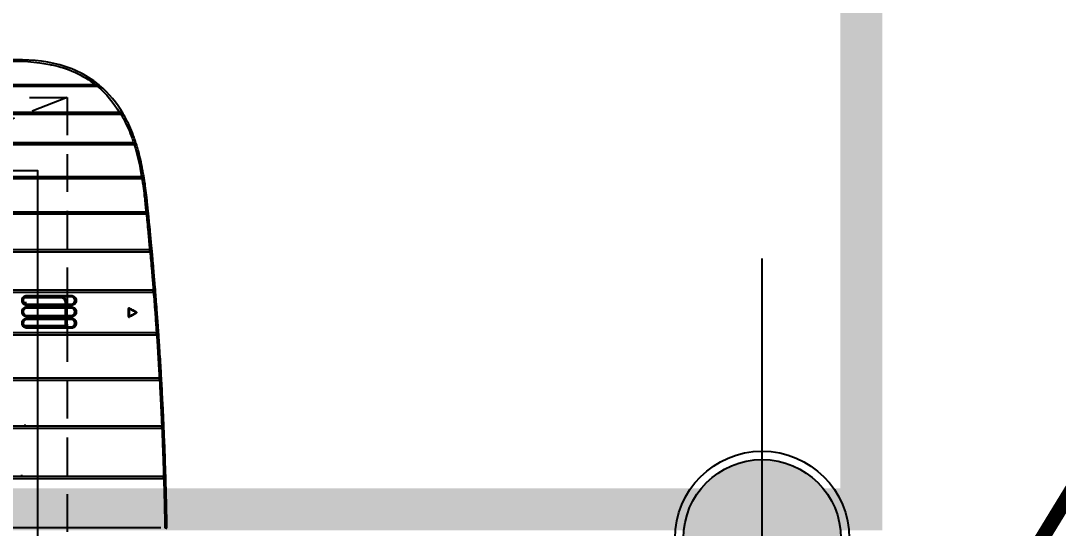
# Model space of a CAD drawing. Header units: inches. Extents: x 211248 to 488355, y -41604 to -7105.
# Drawn here: x 245098 to 245592.2, y -15550.4 to -15308.7 of the extents above; entities that cross this region are included whole.
import ezdxf

# ---------------------------------------------------------------- set-up
doc = ezdxf.new("R2010")
doc.units = ezdxf.units.IN
doc.header["$LTSCALE"] = 60
doc.header["$MEASUREMENT"] = 0
doc.linetypes.add('HID2', pattern=[1, 0.5, -0.5])
doc.linetypes.add('HIDDEN', pattern=[0.375, 0.25, -0.125])
for name, color, linetype in [('06-LIGHT', 4, 'Continuous'), ('07-DIM WAL', 5, 'Continuous'), ('3.기호.계단선', 30, 'Continuous'), ('CO-BATH', 6, 'Continuous'), ('RC-LIGHT', 7, 'Continuous')]:
    doc.layers.add(name, color=color, linetype=linetype)
doc.styles.add('스타일1', font='Korail_Round_Gothic_Light.ttf')
doc.dimstyles.new('30', dxfattribs={"dimscale": 30, "dimtxt": 2.5, "dimasz": 2.5, "dimexe": 1.25, "dimexo": 2, "dimtad": 1, "dimdec": 0, "dimtxsty": '스타일1', "dimblk": 'DOTSMALL', "dimcen": 2.5, "dimclrd": 1, "dimclre": 1, "dimclrt": 7, "dimadec": 0, "dimazin": 0, "dimtfac": 1, "dimtdec": 0, "dimtix": 1, "dimtmove": 0, "dimatfit": 3, "dimldrblk": 'DOTSMALL', "dimfxl": 0, "dimarcsym": 0})

# ---------------------------------------------------------------- blocks, each defined once
blk = doc.blocks.new('*U75')
at = {"color": 1, "linetype": 'HIDDEN'}
blk.add_line((39.94, 14.99), (1179.94, 464.99), dxfattribs=at)
at = {"color": 8}
for p, q in [((57.11, 105.5), (40.66, 105.5)), ((56.09, 96.5), (57.14, 96.5)), ((5.89, 91.5), (5.89, 91.5)), ((7.26, 75.5), (7.26, 75.5)), ((18.64, 21), (18.64, 21))]:
    blk.add_line(p, q, dxfattribs=at)
at = {"color": 1, "linetype": 'HIDDEN'}
blk.add_lwpolyline([(1179.94, 464.99), (1179.94, 14.99), (39.94, 14.99), (39.94, 464.99)], close=True, dxfattribs=at)
at = {"color": 8, "extrusion": (0, 0, -1)}
blk.add_arc((-12.68, 100.38), 0.25, 300, 60, dxfattribs=at)
at = {"color": 8}
for centre, start, end in [((15.4, 101.95), 0, 120), ((15.4, 98.81), 240, 0)]:
    blk.add_arc(centre, 0.25, start, end, dxfattribs=at)
for centre, major_axis, ratio, start_param, end_param in [((1.81, 166.3), (0.127, 0.79), 0.18902, 1.609012, 3.142438), ((1.84, 166.3), (0, -0.8), 0.192414, 4.720156, 6.283185), ((2.54, 146.3), (0.111, 0.792), 0.18309, 1.608242, 3.142333), ((2.57, 146.3), (0, -0.8), 0.1863, 4.724017, 6.283185), ((3.49, 127.3), (0.096, 0.794), 0.175481, 1.613044, 3.142228), ((3.51, 127.3), (0, -0.8), 0.179084, 4.733363, 6.283185), ((4.61, 109.3), (0.081, 0.796), 0.16865, 1.619684, 3.142132), ((4.63, 109.3), (0, -0.8), 0.172581, 4.743891, 6.283185), ((38.46, 106.6), (0, -0.5), 0.120491, 4.644768, 6.283185), ((38.46, 102.6), (0, -0.5), 0.120705, 3.141593, 4.677658), ((40.16, 105.5), (-0.5, 0), 0.00112, 1.53589, 3.141593), ((55.96, 106.6), (0, -0.5), 0.102549, 4.642806, 6.283185), ((55.96, 102.6), (0, -0.5), 0.103019, 3.141593, 4.676553), ((12.68, 100.38), (0.125, -0.217), 0.126402, 3.141593, 4.620752), ((12.68, 100.38), (-0.125, -0.217), 0.14247, 4.775685, 6.283185), ((15.4, 101.95), (0.125, -0.217), 0.116328, 3.141593, 4.612423), ((15.4, 101.95), (-0.25, 0), 0.028883, 3.141593, 4.863098), ((38.46, 102.1), (0, -0.5), 0.120719, 4.68176, 6.283185), ((55.96, 102.1), (0, -0.5), 0.103065, 4.680761, 6.283185), ((15.4, 98.81), (-0.125, -0.217), 0.132333, 4.784137, 6.283185), ((15.4, 98.81), (0.25, 0), 0.003959, 0, 1.721518), ((38.46, 98.1), (0, -0.5), 0.120738, 3.141593, 4.714524), ((38.46, 97.6), (0, -0.5), 0.120728, 4.718615, 6.283185), ((40.16, 96.5), (-0.5, 0), 0.00112, 1.53589, 3.141593), ((55.96, 98.1), (0, -0.5), 0.10333, 3.141593, 4.714382), ((55.96, 97.6), (0, 0.5), 0.10335, 1.576989, 3.141593), ((5.87, 92.3), (0.067, 0.797), 0.161273, 1.629867, 3.14204), ((5.89, 92.3), (0, -0.8), 0.165536, 4.757669, 6.283185), ((38.46, 93.6), (0, 0.5), 0.120552, 0, 1.609749), ((42.66, 94), (0, -0.5), 0.0349, 3.141593, 4.713595), ((55.96, 93.6), (0, -0.5), 0.103408, 3.141593, 4.75217), ((7.25, 76.3), (0.052, 0.798), 0.150698, 1.642644, 3.141934), ((7.26, 76.3), (0, -0.8), 0.154906, 4.774382, 6.283185), ((8.7, 61.3), (0.033, 0.799), 0.136296, 1.657406, 3.14181), ((8.7, 61.3), (0, -0.8), 0.139682, 4.79332, 6.283185), ((10.39, 47.3), (0, 0.8), 0.145746, 1.678566, 3.141593), ((10.39, 47.3), (0, -0.8), 0.119511, 4.816375, 6.283185), ((13.43, 33.8), (0, -0.8), 0.265872, 4.896749, 6.283185), ((13.47, 33.8), (0, -0.8), 0.09375, 4.847187, 6.283185), ((18.64, 21.8), (0, 0.8), 0.414276, 1.924747, 3.141593), ((18.73, 21.8), (0, -0.8), 0.065781, 4.887072, 6.283185), ((27.78, 10.8), (0, 0.8), 0.561889, 2.263316, 3.141593), ((27.95, 10.8), (0, -0.8), 0.036559, 4.947692, 6.283185), ((46.09, 2.62), (-0.177, 0.468), 0.136261, 1.898046, 3.142386)]:
    blk.add_ellipse(centre, major_axis=major_axis, ratio=ratio, start_param=start_param, end_param=end_param, dxfattribs=at)
for points, degree, knots in [([(0.4, 186), (0.45, 182.72), (0.52, 179.43), (0.66, 172.92), (0.75, 169.7), (0.84, 166.47)], 3, [0, 0, 0, 0, 0.504534, 0.504534, 1, 1, 1, 1]), ([(1.2, 185.82), (1.11, 185.82), (1.03, 185.83), (0.87, 185.87), (0.8, 185.89), (0.7, 185.95), (0.66, 185.97), (0.63, 186)], 3, [0, 0, 0, 0, 0.3816, 0.3816, 0.752011, 0.752011, 1, 1, 1, 1]), ([(1.66, 166.3), (1.56, 169.59), (1.47, 172.87), (1.32, 179.38), (1.26, 182.6), (1.2, 185.82)], 3, [0, 0, 0, 0, 0.505483, 0.505483, 1, 1, 1, 1]), ([(110.14, 185.7), (92.03, 185.7), (73.95, 185.7), (46.89, 185.7), (37.88, 185.7), (20.18, 185.7), (11.47, 185.7), (2.83, 185.7)], 3, [0, 0, 0, 0, 0.503675, 0.503675, 0.755513, 0.755513, 1, 1, 1, 1]), ([(0.84, 166.47), (0.84, 166.47), (0.84, 166.47), (0.85, 166.45), (0.85, 166.44), (0.89, 166.41), (0.91, 166.4), (1, 166.36), (1.08, 166.35), (1.23, 166.32), (1.31, 166.31), (1.47, 166.3), (1.56, 166.3), (1.66, 166.3)], 3, [0, 0, 0, 0, 0.004657, 0.004657, 0.171177, 0.171177, 0.329676, 0.329676, 0.60266, 0.60266, 0.791779, 0.791779, 1, 1, 1, 1]), ([(0.84, 166.47), (0.84, 166.47), (0.84, 166.47), (0.85, 166.39), (0.86, 166.31), (0.9, 166.17), (0.92, 166.1), (1.02, 165.93), (1.1, 165.83), (1.26, 165.69), (1.33, 165.64), (1.5, 165.56), (1.59, 165.53), (1.68, 165.51)], 3, [0, 0, 0, 0, 0.004657, 0.004657, 0.171178, 0.171178, 0.329678, 0.329678, 0.602664, 0.602664, 0.791782, 0.791782, 1, 1, 1, 1]), ([(0.88, 165.5), (0.88, 165.5), (0.88, 165.5), (0.9, 164.83), (0.92, 164.16), (1.02, 160.96), (1.1, 158.41), (1.26, 154.17), (1.32, 152.47), (1.45, 149.34), (1.51, 147.9), (1.57, 146.46)], 3, [0, 0, 0, 0, 0.000003, 0.000003, 0.105523, 0.105523, 0.506415, 0.506415, 0.773572, 0.773572, 1, 1, 1, 1]), ([(110.14, 166.3), (91.98, 166.29), (73.83, 166.29), (46.68, 166.29), (37.64, 166.29), (19.62, 166.29), (10.61, 166.29), (1.69, 166.29)], 3, [0, 0, 0, 0, 0.5, 0.5, 0.75, 0.75, 1, 1, 1, 1]), ([(2.39, 146.29), (2.33, 147.8), (2.26, 149.32), (2.13, 152.53), (2.07, 154.24), (1.91, 158.5), (1.82, 161.06), (1.72, 164.24), (1.71, 164.87), (1.69, 165.5), (1.69, 165.5), (1.69, 165.5)], 3, [0, 0, 0, 0, 0.235766, 0.235766, 0.501866, 0.501866, 0.901174, 0.901174, 0.999997, 0.999997, 1, 1, 1, 1]), ([(1.84, 165.5), (7.54, 165.5), (13.28, 165.5), (24.76, 165.5), (30.51, 165.5), (47.77, 165.5), (59.31, 165.5), (70.86, 165.5)], 3, [0, 0, 0, 0, 0.25, 0.25, 0.5, 0.5, 1, 1, 1, 1]), ([(57.94, 165.3), (48.98, 165.3), (40.03, 165.3), (22.17, 165.3), (13.25, 165.3), (4.39, 165.3)], 3, [0, 0, 0, 0, 0.5, 0.5, 1, 1, 1, 1]), ([(1.57, 146.46), (1.57, 146.46), (1.57, 146.46), (1.57, 146.44), (1.58, 146.42), (1.62, 146.4), (1.64, 146.38), (1.73, 146.35), (1.81, 146.33), (1.97, 146.31), (2.04, 146.3), (2.2, 146.29), (2.3, 146.29), (2.39, 146.29)], 3, [0, 0, 0, 0, 0.004636, 0.004636, 0.174157, 0.174157, 0.335163, 0.335163, 0.60541, 0.60541, 0.79332, 0.79332, 1, 1, 1, 1]), ([(1.57, 146.46), (1.57, 146.46), (1.57, 146.45), (1.57, 146.37), (1.59, 146.3), (1.63, 146.15), (1.66, 146.08), (1.75, 145.91), (1.84, 145.81), (2, 145.67), (2.07, 145.63), (2.24, 145.55), (2.33, 145.52), (2.43, 145.51)], 3, [0, 0, 0, 0, 0.004636, 0.004636, 0.174161, 0.174161, 0.335167, 0.335167, 0.60541, 0.60541, 0.793318, 0.793318, 1, 1, 1, 1]), ([(1.62, 145.5), (1.62, 145.5), (1.62, 145.5), (1.64, 144.87), (1.67, 144.25), (1.81, 141.21), (1.92, 138.79), (2.12, 134.75), (2.2, 133.14), (2.36, 130.16), (2.44, 128.8), (2.51, 127.44)], 3, [0, 0, 0, 0, 0.000003, 0.000003, 0.104408, 0.104408, 0.506463, 0.506463, 0.77438, 0.77438, 1, 1, 1, 1]), ([(71.6, 146.29), (60.01, 146.29), (48.45, 146.29), (25.37, 146.29), (13.84, 146.29), (2.42, 146.29)], 3, [0, 0, 0, 0, 0.5, 0.5, 1, 1, 1, 1]), ([(3.34, 127.28), (3.26, 128.72), (3.18, 130.15), (3.02, 133.2), (2.94, 134.83), (2.74, 138.88), (2.62, 141.31), (2.49, 144.33), (2.46, 144.91), (2.44, 145.5), (2.44, 145.5), (2.44, 145.5)], 3, [0, 0, 0, 0, 0.235564, 0.235564, 0.502554, 0.502554, 0.903218, 0.903218, 0.999997, 0.999997, 1, 1, 1, 1]), ([(2.57, 145.5), (13.97, 145.5), (25.48, 145.5), (48.52, 145.5), (60.07, 145.5), (71.64, 145.5)], 3, [0, 0, 0, 0, 0.5, 0.5, 1, 1, 1, 1]), ([(2.51, 127.44), (2.51, 127.44), (2.51, 127.44), (2.51, 127.43), (2.52, 127.41), (2.56, 127.38), (2.59, 127.37), (2.68, 127.34), (2.76, 127.32), (2.92, 127.3), (2.99, 127.29), (3.16, 127.28), (3.25, 127.28), (3.34, 127.28)], 3, [0, 0, 0, 0, 0.004615, 0.004615, 0.177178, 0.177178, 0.340689, 0.340689, 0.607806, 0.607806, 0.79476, 0.79476, 1, 1, 1, 1]), ([(2.51, 127.44), (2.51, 127.44), (2.51, 127.44), (2.52, 127.36), (2.53, 127.28), (2.58, 127.13), (2.61, 127.06), (2.71, 126.89), (2.79, 126.79), (2.96, 126.66), (3.03, 126.62), (3.2, 126.54), (3.3, 126.52), (3.39, 126.51)], 3, [0, 0, 0, 0, 0.004615, 0.004615, 0.177182, 0.177182, 0.340693, 0.340693, 0.607806, 0.607806, 0.794758, 0.794758, 1, 1, 1, 1]), ([(2.52, 127.44), (2.53, 127.26), (2.54, 127.08), (2.56, 126.76), (2.56, 126.63), (2.57, 126.5), (2.57, 126.5), (2.57, 126.5)], 3, [0, 0, 0, 0, 0.584735, 0.584735, 0.999937, 0.999937, 1, 1, 1, 1]), ([(2.57, 126.5), (2.57, 126.5), (2.57, 126.5), (2.65, 125.15), (2.72, 123.81), (2.89, 120.93), (2.99, 119.4), (3.18, 116.33), (3.28, 114.8), (3.46, 111.99), (3.55, 110.71), (3.63, 109.43)], 3, [0, 0, 0, 0, 0.000004, 0.000004, 0.237138, 0.237138, 0.506455, 0.506455, 0.775615, 0.775615, 1, 1, 1, 1]), ([(72.59, 127.29), (61, 127.29), (49.43, 127.28), (26.34, 127.28), (14.81, 127.28), (3.37, 127.28)], 3, [0, 0, 0, 0, 0.5, 0.5, 1, 1, 1, 1]), ([(4.47, 109.28), (4.38, 110.63), (4.29, 111.98), (4.1, 114.87), (4, 116.41), (3.81, 119.5), (3.72, 121.04), (3.55, 123.89), (3.47, 125.2), (3.4, 126.51)], 3, [0, 0, 0, 0, 0.234873, 0.234873, 0.503118, 0.503118, 0.771519, 0.771519, 1, 1, 1, 1]), ([(3.51, 126.5), (14.94, 126.5), (26.45, 126.5), (49.51, 126.5), (61.07, 126.5), (72.64, 126.5)], 3, [0, 0, 0, 0, 0.5, 0.5, 1, 1, 1, 1]), ([(3.63, 109.43), (3.63, 109.43), (3.63, 109.43), (3.63, 109.41), (3.65, 109.4), (3.69, 109.37), (3.71, 109.35), (3.81, 109.32), (3.89, 109.3), (4.05, 109.29), (4.12, 109.28), (4.28, 109.27), (4.38, 109.27), (4.47, 109.28)], 3, [0, 0, 0, 0, 0.004597, 0.004597, 0.179593, 0.179593, 0.345083, 0.345083, 0.60954, 0.60954, 0.795855, 0.795855, 1, 1, 1, 1]), ([(3.63, 109.43), (3.63, 109.43), (3.63, 109.43), (3.64, 109.34), (3.66, 109.26), (3.7, 109.11), (3.74, 109.04), (3.84, 108.87), (3.93, 108.78), (4.09, 108.65), (4.17, 108.61), (4.34, 108.54), (4.43, 108.52), (4.53, 108.51)], 3, [0, 0, 0, 0, 0.004597, 0.004597, 0.179597, 0.179597, 0.345088, 0.345088, 0.609538, 0.609538, 0.795853, 0.795853, 1, 1, 1, 1]), ([(3.7, 108.5), (3.7, 108.5), (3.7, 108.5), (3.74, 107.97), (3.78, 107.43), (3.96, 104.72), (4.12, 102.54), (4.39, 98.91), (4.5, 97.46), (4.71, 94.81), (4.8, 93.61), (4.9, 92.42)], 3, [0, 0, 0, 0, 0.000004, 0.000004, 0.099857, 0.099857, 0.50649, 0.50649, 0.77742, 0.77742, 1, 1, 1, 1]), ([(73.77, 109.28), (62.17, 109.28), (50.59, 109.28), (27.49, 109.27), (15.95, 109.27), (4.49, 109.27)], 3, [0, 0, 0, 0, 0.5, 0.5, 1, 1, 1, 1]), ([(5.74, 92.26), (5.64, 93.53), (5.54, 94.8), (5.33, 97.53), (5.22, 98.99), (4.95, 102.65), (4.79, 104.85), (4.61, 107.52), (4.57, 108.01), (4.54, 108.5), (4.54, 108.5), (4.54, 108.5)], 3, [0, 0, 0, 0, 0.233824, 0.233824, 0.504066, 0.504066, 0.909668, 0.909668, 0.999996, 0.999996, 1, 1, 1, 1]), ([(4.63, 108.5), (16.08, 108.5), (27.6, 108.5), (50.68, 108.5), (62.24, 108.5), (73.83, 108.5)], 3, [0, 0, 0, 0, 0.5, 0.5, 1, 1, 1, 1]), ([(38.4, 102.61), (38.18, 102.61), (37.95, 102.65), (37.52, 102.81), (37.32, 102.92), (36.97, 103.2), (36.82, 103.38), (36.58, 103.77), (36.49, 103.98), (36.4, 104.42), (36.39, 104.66), (36.45, 105.1), (36.52, 105.32), (36.72, 105.72), (36.85, 105.91), (37.17, 106.22), (37.36, 106.35), (37.76, 106.54), (37.98, 106.6), (38.27, 106.63), (38.34, 106.63), (38.4, 106.63)], 3, [0, 0, 0, 0, 0.108501, 0.108501, 0.217078, 0.217078, 0.325752, 0.325752, 0.434077, 0.434077, 0.541746, 0.541746, 0.648671, 0.648671, 0.755015, 0.755015, 0.861181, 0.861181, 0.967704, 0.967704, 1, 1, 1, 1]), ([(38.46, 106.1), (38.41, 106.1), (38.36, 106.09), (38.15, 106.07), (37.98, 106.03), (37.68, 105.89), (37.54, 105.79), (37.3, 105.56), (37.2, 105.42), (37.05, 105.12), (37, 104.95), (36.96, 104.62), (36.96, 104.45), (37.03, 104.12), (37.1, 103.96), (37.28, 103.67), (37.39, 103.54), (37.65, 103.32), (37.81, 103.24), (38.12, 103.13), (38.3, 103.1), (38.46, 103.1)], 3, [0, 0, 0, 0, 0.032428, 0.032428, 0.139186, 0.139186, 0.24526, 0.24526, 0.35125, 0.35125, 0.457712, 0.457712, 0.565001, 0.565001, 0.673185, 0.673185, 0.782019, 0.782019, 0.891004, 0.891004, 1, 1, 1, 1]), ([(38.4, 106.63), (38.74, 106.63), (39.07, 106.63), (40.72, 106.63), (42.05, 106.63), (47.55, 106.63), (51.73, 106.63), (55.91, 106.63)], 3, [0, 0, 0, 0, 0.056756, 0.056756, 0.283781, 0.283781, 1, 1, 1, 1]), ([(40.15, 105.5), (40.15, 105.68), (40.17, 105.87), (40.21, 106.06), (40.22, 106.08), (40.22, 106.1)], 3, [0, 0, 0, 0, 0.90979, 0.90979, 1, 1, 1, 1]), ([(40.76, 106.1), (40.74, 106.05), (40.73, 105.99), (40.68, 105.79), (40.66, 105.65), (40.66, 105.5)], 3, [0, 0, 0, 0, 0.282022, 0.282022, 1, 1, 1, 1]), ([(40.66, 105.5), (40.66, 105.17), (40.66, 104.83), (40.66, 104.03), (40.66, 103.57), (40.66, 103.1)], 3, [0, 0, 0, 0, 0.416195, 0.416195, 1, 1, 1, 1]), ([(55.91, 106.63), (56.14, 106.63), (56.37, 106.59), (56.79, 106.44), (56.99, 106.33), (57.35, 106.05), (57.5, 105.87), (57.74, 105.48), (57.82, 105.27), (57.92, 104.83), (57.93, 104.59), (57.87, 104.15), (57.8, 103.93), (57.6, 103.53), (57.47, 103.34), (57.15, 103.03), (56.96, 102.9), (56.56, 102.71), (56.34, 102.65), (56.05, 102.62), (55.98, 102.62), (55.91, 102.62)], 3, [0, 0, 0, 0, 0.108185, 0.108185, 0.216425, 0.216425, 0.325056, 0.325056, 0.433562, 0.433562, 0.541346, 0.541346, 0.64822, 0.64822, 0.754494, 0.754494, 0.860743, 0.860743, 0.967469, 0.967469, 1, 1, 1, 1]), ([(55.96, 103.1), (56.02, 103.1), (56.07, 103.1), (56.29, 103.12), (56.45, 103.17), (56.75, 103.31), (56.89, 103.41), (57.13, 103.64), (57.23, 103.78), (57.38, 104.08), (57.43, 104.24), (57.47, 104.58), (57.47, 104.75), (57.4, 105.08), (57.33, 105.24), (57.15, 105.53), (57.04, 105.66), (56.77, 105.87), (56.62, 105.96), (56.31, 106.07), (56.13, 106.1), (55.96, 106.1)], 3, [0, 0, 0, 0, 0.032628, 0.032628, 0.139536, 0.139536, 0.245702, 0.245702, 0.351641, 0.351641, 0.458067, 0.458067, 0.565498, 0.565498, 0.673919, 0.673919, 0.782769, 0.782769, 0.891417, 0.891417, 1, 1, 1, 1]), ([(12.56, 100.6), (13, 100.85), (13.44, 101.11), (14.35, 101.63), (14.81, 101.9), (15.27, 102.16)], 3, [0, 0, 0, 0, 0.489286, 0.489286, 1, 1, 1, 1]), ([(15.27, 98.6), (14.83, 98.85), (14.38, 99.11), (13.48, 99.63), (13.02, 99.9), (12.56, 100.16)], 3, [0, 0, 0, 0, 0.489926, 0.489926, 1, 1, 1, 1]), ([(15.36, 101.96), (14.9, 101.69), (14.43, 101.42), (13.53, 100.9), (13.09, 100.64), (12.64, 100.39)], 3, [0, 0, 0, 0, 0.510714, 0.510714, 1, 1, 1, 1]), ([(12.64, 100.39), (13.1, 100.12), (13.57, 99.85), (14.47, 99.33), (14.91, 99.07), (15.36, 98.82)], 3, [0, 0, 0, 0, 0.510078, 0.510078, 1, 1, 1, 1]), ([(15.36, 98.82), (15.36, 99.34), (15.36, 99.86), (15.36, 100.91), (15.36, 101.43), (15.36, 101.96)], 3, [0, 0, 0, 0, 0.50116, 0.50116, 1, 1, 1, 1]), ([(15.65, 101.95), (15.65, 101.43), (15.65, 100.91), (15.65, 99.86), (15.65, 99.34), (15.65, 98.81)], 3, [0, 0, 0, 0, 0.498839, 0.498839, 1, 1, 1, 1]), ([(38.4, 98.1), (38.18, 98.1), (37.95, 98.14), (37.53, 98.29), (37.32, 98.4), (36.97, 98.68), (36.82, 98.86), (36.58, 99.24), (36.5, 99.46), (36.4, 99.9), (36.39, 100.13), (36.45, 100.57), (36.51, 100.79), (36.71, 101.19), (36.84, 101.38), (37.16, 101.69), (37.35, 101.82), (37.75, 102.02), (37.97, 102.08), (38.26, 102.11), (38.33, 102.11), (38.4, 102.11)], 3, [0, 0, 0, 0, 0.108286, 0.108286, 0.21667, 0.21667, 0.324851, 0.324851, 0.432489, 0.432489, 0.539562, 0.539562, 0.646218, 0.646218, 0.752731, 0.752731, 0.859444, 0.859444, 0.966684, 0.966684, 1, 1, 1, 1]), ([(38.46, 101.6), (38.41, 101.6), (38.36, 101.59), (38.14, 101.57), (37.98, 101.53), (37.67, 101.38), (37.53, 101.28), (37.29, 101.05), (37.19, 100.91), (37.05, 100.61), (37, 100.45), (36.96, 100.12), (36.96, 99.94), (37.03, 99.61), (37.1, 99.45), (37.28, 99.17), (37.39, 99.04), (37.65, 98.82), (37.81, 98.74), (38.12, 98.63), (38.3, 98.6), (38.46, 98.6)], 3, [0, 0, 0, 0, 0.033474, 0.033474, 0.14108, 0.14108, 0.247873, 0.247873, 0.354169, 0.354169, 0.460411, 0.460411, 0.567043, 0.567043, 0.674393, 0.674393, 0.782562, 0.782562, 0.891233, 0.891233, 1, 1, 1, 1]), ([(55.91, 102.62), (55.58, 102.62), (55.25, 102.62), (53.59, 102.62), (52.27, 102.62), (46.76, 102.62), (42.58, 102.61), (38.4, 102.61)], 3, [0, 0, 0, 0, 0.056754, 0.056754, 0.283773, 0.283773, 1, 1, 1, 1]), ([(38.4, 102.11), (38.74, 102.11), (39.07, 102.11), (40.72, 102.11), (42.05, 102.11), (47.55, 102.11), (51.73, 102.11), (55.91, 102.11)], 3, [0, 0, 0, 0, 0.056754, 0.056754, 0.283772, 0.283772, 1, 1, 1, 1]), ([(40.15, 98.6), (40.15, 99.56), (40.15, 100.53), (40.15, 101.53), (40.15, 101.56), (40.15, 101.6)], 3, [0, 0, 0, 0, 0.967399, 0.967399, 1, 1, 1, 1]), ([(40.66, 101.6), (40.66, 101.23), (40.66, 100.87), (40.66, 99.87), (40.66, 99.23), (40.66, 98.6)], 3, [0, 0, 0, 0, 0.365767, 0.365767, 1, 1, 1, 1]), ([(55.91, 102.11), (56.14, 102.11), (56.37, 102.07), (56.79, 101.92), (56.99, 101.81), (57.34, 101.53), (57.5, 101.35), (57.73, 100.97), (57.82, 100.75), (57.92, 100.31), (57.93, 100.08), (57.87, 99.64), (57.81, 99.42), (57.61, 99.02), (57.48, 98.83), (57.16, 98.52), (56.97, 98.39), (56.57, 98.19), (56.35, 98.13), (56.05, 98.1), (55.98, 98.1), (55.91, 98.1)], 3, [0, 0, 0, 0, 0.108108, 0.108108, 0.216298, 0.216298, 0.324535, 0.324535, 0.432347, 0.432347, 0.539476, 0.539476, 0.646052, 0.646052, 0.752517, 0.752517, 0.859336, 0.859336, 0.966737, 0.966737, 1, 1, 1, 1]), ([(55.96, 98.6), (56.02, 98.6), (56.07, 98.6), (56.29, 98.62), (56.46, 98.67), (56.76, 98.81), (56.9, 98.91), (57.14, 99.15), (57.24, 99.28), (57.38, 99.58), (57.43, 99.75), (57.47, 100.08), (57.47, 100.25), (57.39, 100.58), (57.33, 100.74), (57.15, 101.03), (57.04, 101.16), (56.77, 101.37), (56.62, 101.46), (56.3, 101.57), (56.13, 101.6), (55.96, 101.6)], 3, [0, 0, 0, 0, 0.033385, 0.033385, 0.141099, 0.141099, 0.248011, 0.248011, 0.354289, 0.354289, 0.460473, 0.460473, 0.56718, 0.56718, 0.674743, 0.674743, 0.783016, 0.783016, 0.891497, 0.891497, 1, 1, 1, 1]), ([(38.4, 93.58), (38.18, 93.58), (37.95, 93.62), (37.53, 93.77), (37.33, 93.88), (36.98, 94.16), (36.82, 94.34), (36.59, 94.72), (36.5, 94.93), (36.4, 95.37), (36.39, 95.6), (36.44, 96.04), (36.51, 96.26), (36.7, 96.67), (36.84, 96.85), (37.15, 97.17), (37.34, 97.3), (37.74, 97.49), (37.97, 97.56), (38.26, 97.59), (38.33, 97.59), (38.4, 97.59)], 3, [0, 0, 0, 0, 0.107882, 0.107882, 0.215881, 0.215881, 0.323448, 0.323448, 0.430427, 0.430427, 0.537061, 0.537061, 0.643664, 0.643664, 0.750524, 0.750524, 0.857857, 0.857857, 0.965748, 0.965748, 1, 1, 1, 1]), ([(38.46, 97.1), (38.41, 97.1), (38.36, 97.09), (38.14, 97.07), (37.97, 97.02), (37.67, 96.88), (37.53, 96.78), (37.29, 96.54), (37.19, 96.4), (37.04, 96.1), (36.99, 95.94), (36.96, 95.61), (36.96, 95.44), (37.04, 95.11), (37.1, 94.95), (37.28, 94.66), (37.39, 94.53), (37.66, 94.32), (37.81, 94.24), (38.13, 94.13), (38.3, 94.1), (38.46, 94.1)], 3, [0, 0, 0, 0, 0.034419, 0.034419, 0.142762, 0.142762, 0.250327, 0.250327, 0.357125, 0.357125, 0.463407, 0.463407, 0.569594, 0.569594, 0.676176, 0.676176, 0.783568, 0.783568, 0.891704, 0.891704, 1, 1, 1, 1]), ([(55.91, 98.1), (55.58, 98.1), (55.25, 98.1), (53.59, 98.1), (52.27, 98.1), (46.76, 98.1), (42.58, 98.1), (38.4, 98.1)], 3, [0, 0, 0, 0, 0.056754, 0.056754, 0.28377, 0.28377, 1, 1, 1, 1]), ([(38.4, 97.59), (38.74, 97.59), (39.07, 97.59), (40.72, 97.59), (42.05, 97.59), (47.55, 97.59), (51.73, 97.59), (55.91, 97.59)], 3, [0, 0, 0, 0, 0.056754, 0.056754, 0.283771, 0.283771, 1, 1, 1, 1]), ([(42, 94.08), (41.76, 94.15), (41.53, 94.25), (41.08, 94.53), (40.87, 94.72), (40.52, 95.16), (40.38, 95.41), (40.2, 95.94), (40.15, 96.22), (40.15, 96.5)], 3, [0, 0, 0, 0, 0.228215, 0.228215, 0.485519, 0.485519, 0.742758, 0.742758, 1, 1, 1, 1]), ([(40.66, 96.5), (40.66, 96.28), (40.7, 96.05), (40.85, 95.63), (40.96, 95.43), (41.24, 95.08), (41.41, 94.92), (41.79, 94.69), (42.01, 94.6), (42.37, 94.52), (42.52, 94.5), (42.66, 94.5)], 3, [0, 0, 0, 0, 0.214742, 0.214742, 0.429493, 0.429493, 0.644321, 0.644321, 0.859295, 0.859295, 1, 1, 1, 1]), ([(55.91, 97.59), (56.14, 97.59), (56.37, 97.56), (56.79, 97.41), (56.99, 97.29), (57.34, 97.01), (57.5, 96.84), (57.73, 96.45), (57.82, 96.24), (57.92, 95.8), (57.93, 95.57), (57.87, 95.13), (57.81, 94.91), (57.62, 94.51), (57.48, 94.32), (57.17, 94), (56.98, 93.87), (56.57, 93.68), (56.35, 93.61), (56.06, 93.58), (55.98, 93.58), (55.91, 93.58)], 3, [0, 0, 0, 0, 0.10783, 0.10783, 0.215762, 0.215762, 0.323471, 0.323471, 0.430614, 0.430614, 0.537253, 0.537253, 0.64376, 0.64376, 0.750608, 0.750608, 0.858075, 0.858075, 0.966084, 0.966084, 1, 1, 1, 1]), ([(55.96, 94.1), (56.02, 94.1), (56.07, 94.1), (56.29, 94.12), (56.46, 94.17), (56.76, 94.32), (56.9, 94.42), (57.14, 94.65), (57.24, 94.79), (57.39, 95.09), (57.43, 95.26), (57.47, 95.59), (57.47, 95.76), (57.39, 96.08), (57.33, 96.24), (57.15, 96.53), (57.04, 96.66), (56.77, 96.87), (56.62, 96.96), (56.3, 97.07), (56.13, 97.1), (55.96, 97.1)], 3, [0, 0, 0, 0, 0.034044, 0.034044, 0.142449, 0.142449, 0.250168, 0.250168, 0.356996, 0.356996, 0.463211, 0.463211, 0.569418, 0.569418, 0.67619, 0.67619, 0.783761, 0.783761, 0.891835, 0.891835, 1, 1, 1, 1]), ([(4.9, 92.42), (4.9, 92.42), (4.9, 92.42), (4.9, 92.4), (4.91, 92.38), (4.95, 92.35), (4.98, 92.34), (5.08, 92.3), (5.16, 92.29), (5.31, 92.27), (5.39, 92.26), (5.55, 92.26), (5.65, 92.26), (5.74, 92.26)], 3, [0, 0, 0, 0, 0.004579, 0.004579, 0.181838, 0.181838, 0.349144, 0.349144, 0.6109, 0.6109, 0.796796, 0.796796, 1, 1, 1, 1]), ([(4.9, 92.42), (4.9, 92.42), (4.9, 92.42), (4.9, 92.33), (4.92, 92.25), (4.97, 92.1), (5.01, 92.03), (5.11, 91.86), (5.2, 91.77), (5.37, 91.64), (5.45, 91.6), (5.62, 91.53), (5.71, 91.51), (5.81, 91.5)], 3, [0, 0, 0, 0, 0.004579, 0.004579, 0.181841, 0.181841, 0.349149, 0.349149, 0.610898, 0.610898, 0.796793, 0.796793, 1, 1, 1, 1]), ([(4.97, 91.5), (4.97, 91.5), (4.97, 91.5), (5.01, 91.01), (5.05, 90.53), (5.26, 87.99), (5.43, 85.92), (5.72, 82.49), (5.84, 81.11), (6.06, 78.63), (6.16, 77.52), (6.26, 76.41)], 3, [0, 0, 0, 0, 0.000004, 0.000004, 0.096735, 0.096735, 0.506429, 0.506429, 0.779373, 0.779373, 1, 1, 1, 1]), ([(75.09, 92.26), (69.32, 92.26), (63.54, 92.26), (51.83, 92.26), (45.9, 92.26), (33.39, 92.26), (26.81, 92.26), (15.41, 92.26), (10.58, 92.26), (5.76, 92.26)], 3, [0, 0, 0, 0, 0.249054, 0.249054, 0.505367, 0.505367, 0.790188, 0.790188, 1, 1, 1, 1]), ([(7.12, 76.25), (7.02, 77.43), (6.91, 78.61), (6.68, 81.18), (6.56, 82.57), (6.26, 86.03), (6.09, 88.11), (5.89, 90.62), (5.85, 91.06), (5.82, 91.5), (5.82, 91.5), (5.82, 91.5)], 3, [0, 0, 0, 0, 0.232545, 0.232545, 0.504897, 0.504897, 0.913704, 0.913704, 0.999996, 0.999996, 1, 1, 1, 1]), ([(5.89, 91.5), (10.7, 91.5), (15.53, 91.5), (26.92, 91.5), (33.49, 91.5), (45.99, 91.5), (51.92, 91.5), (63.62, 91.5), (69.39, 91.5), (75.16, 91.5)], 3, [0, 0, 0, 0, 0.20974, 0.20974, 0.494552, 0.494552, 0.750903, 0.750903, 1, 1, 1, 1]), ([(55.91, 93.58), (55.58, 93.58), (55.25, 93.58), (53.59, 93.58), (52.27, 93.58), (46.76, 93.58), (42.58, 93.58), (38.4, 93.58)], 3, [0, 0, 0, 0, 0.056755, 0.056755, 0.283775, 0.283775, 1, 1, 1, 1]), ([(6.26, 76.41), (6.26, 76.41), (6.26, 76.41), (6.27, 76.4), (6.27, 76.4), (6.27, 76.38), (6.28, 76.37), (6.32, 76.34), (6.36, 76.32), (6.45, 76.29), (6.53, 76.27), (6.69, 76.25), (6.77, 76.25), (6.94, 76.24), (7.03, 76.25), (7.12, 76.25)], 3, [0, 0, 0, 0, 0.004554, 0.004554, 0.044272, 0.044272, 0.184889, 0.184889, 0.355045, 0.355045, 0.613023, 0.613023, 0.798214, 0.798214, 1, 1, 1, 1]), ([(6.26, 76.41), (6.26, 76.41), (6.27, 76.41), (6.27, 76.38), (6.27, 76.37), (6.28, 76.28), (6.3, 76.22), (6.35, 76.08), (6.39, 76.01), (6.5, 75.84), (6.58, 75.75), (6.75, 75.63), (6.83, 75.59), (7, 75.53), (7.1, 75.51), (7.2, 75.5)], 3, [0, 0, 0, 0, 0.004555, 0.004555, 0.044275, 0.044275, 0.184893, 0.184893, 0.355049, 0.355049, 0.61302, 0.61302, 0.79821, 0.79821, 1, 1, 1, 1]), ([(6.35, 75.5), (6.35, 75.5), (6.35, 75.5), (6.39, 75.06), (6.43, 74.63), (6.65, 72.25), (6.83, 70.31), (7.15, 67.07), (7.27, 65.77), (7.5, 63.45), (7.61, 62.43), (7.71, 61.4)], 3, [0, 0, 0, 0, 0.000004, 0.000004, 0.093122, 0.093122, 0.506225, 0.506225, 0.781415, 0.781415, 1, 1, 1, 1]), ([(8.58, 61.24), (8.47, 62.33), (8.36, 63.43), (8.12, 65.84), (8, 67.14), (7.68, 70.41), (7.5, 72.38), (7.28, 74.72), (7.24, 75.11), (7.21, 75.5), (7.21, 75.5), (7.21, 75.5)], 3, [0, 0, 0, 0, 0.231179, 0.231179, 0.505815, 0.505815, 0.918087, 0.918087, 0.999996, 0.999996, 1, 1, 1, 1]), ([(7.26, 75.5), (23.13, 75.5), (41.41, 75.5), (58.56, 75.5), (76.61, 75.5)], 2, [0, 0, 0, 0.492905, 0.492905, 1, 1, 1]), ([(7.71, 61.4), (7.71, 61.4), (7.71, 61.4), (7.71, 61.39), (7.71, 61.38), (7.72, 61.36), (7.73, 61.35), (7.78, 61.32), (7.81, 61.3), (7.91, 61.27), (7.99, 61.25), (8.15, 61.23), (8.23, 61.23), (8.4, 61.23), (8.49, 61.23), (8.58, 61.24)], 3, [0, 0, 0, 0, 0.004516, 0.004516, 0.060274, 0.060274, 0.189768, 0.189768, 0.363921, 0.363921, 0.61661, 0.61661, 0.800474, 0.800474, 1, 1, 1, 1]), ([(7.71, 61.4), (7.71, 61.4), (7.71, 61.4), (7.71, 61.37), (7.72, 61.34), (7.73, 61.25), (7.75, 61.19), (7.8, 61.06), (7.84, 60.99), (7.96, 60.82), (8.05, 60.74), (8.22, 60.62), (8.3, 60.58), (8.47, 60.52), (8.57, 60.5), (8.66, 60.5)], 3, [0, 0, 0, 0, 0.004516, 0.004516, 0.060277, 0.060277, 0.189772, 0.189772, 0.363924, 0.363924, 0.616606, 0.616606, 0.800469, 0.800469, 1, 1, 1, 1]), ([(7.72, 61.35), (7.75, 61.07), (7.78, 60.78), (7.84, 60.14), (7.88, 59.77), (8.1, 57.56), (8.3, 55.7), (8.66, 52.62), (8.82, 51.38), (9.12, 49.21), (9.25, 48.28), (9.4, 47.35)], 3, [0, 0, 0, 0, 0.060502, 0.060502, 0.138457, 0.138457, 0.534383, 0.534383, 0.798681, 0.798681, 1, 1, 1, 1]), ([(10.3, 47.22), (10.14, 48.22), (9.99, 49.22), (9.69, 51.46), (9.53, 52.7), (9.16, 55.81), (8.96, 57.68), (8.74, 59.87), (8.71, 60.18), (8.68, 60.5), (8.68, 60.5), (8.68, 60.5)], 3, [0, 0, 0, 0, 0.227114, 0.227114, 0.507581, 0.507581, 0.928515, 0.928515, 0.999968, 0.999968, 1, 1, 1, 1]), ([(9.4, 47.35), (9.4, 47.35), (9.4, 47.34), (9.4, 47.34), (9.4, 47.33), (9.41, 47.31), (9.42, 47.3), (9.46, 47.27), (9.5, 47.25), (9.6, 47.22), (9.68, 47.21), (9.84, 47.19), (9.91, 47.19), (10.08, 47.2), (10.18, 47.2), (10.27, 47.21)], 3, [0, 0, 0, 0, 0.004561, 0.004561, 0.045321, 0.045321, 0.183106, 0.183106, 0.351747, 0.351747, 0.609125, 0.609125, 0.796595, 0.796595, 1, 1, 1, 1]), ([(9.4, 47.35), (9.4, 47.34), (9.4, 47.34), (9.4, 47.32), (9.41, 47.3), (9.43, 47.22), (9.45, 47.16), (9.5, 47.03), (9.54, 46.96), (9.66, 46.8), (9.76, 46.71), (9.93, 46.6), (10.02, 46.57), (10.19, 46.51), (10.29, 46.5), (10.39, 46.5)], 3, [0, 0, 0, 0, 0.00456, 0.00456, 0.045326, 0.045326, 0.183125, 0.183125, 0.351772, 0.351772, 0.609152, 0.609152, 0.796616, 0.796616, 1, 1, 1, 1]), ([(9.54, 46.5), (9.54, 46.5), (9.54, 46.5), (9.58, 46.24), (9.63, 45.98), (9.99, 43.82), (10.36, 41.93), (11.06, 38.81), (11.37, 37.56), (11.95, 35.45), (12.21, 34.57), (12.48, 33.7)], 3, [0, 0, 0, 0, 0.000005, 0.000005, 0.060466, 0.060466, 0.498822, 0.498822, 0.791344, 0.791344, 1, 1, 1, 1]), ([(13.22, 33.65), (13.13, 33.63), (13.03, 33.62), (12.87, 33.6), (12.8, 33.6), (12.65, 33.6), (12.58, 33.62), (12.51, 33.66), (12.49, 33.68), (12.48, 33.7), (12.48, 33.7), (12.48, 33.7)], 3, [0, 0, 0, 0, 0.244338, 0.244338, 0.46683, 0.46683, 0.78498, 0.78498, 0.994908, 0.994908, 1, 1, 1, 1]), ([(13.43, 33), (13.33, 33), (13.22, 33.02), (13.04, 33.08), (12.95, 33.12), (12.76, 33.25), (12.67, 33.35), (12.55, 33.53), (12.51, 33.61), (12.48, 33.7), (12.48, 33.7), (12.48, 33.7)], 3, [0, 0, 0, 0, 0.244299, 0.244299, 0.466785, 0.466785, 0.784954, 0.784954, 0.994912, 0.994912, 1, 1, 1, 1]), ([(12.48, 33.7), (12.53, 33.57), (12.57, 33.44), (12.64, 33.21), (12.67, 33.1), (12.71, 33), (12.71, 33), (12.71, 33)], 3, [0, 0, 0, 0, 0.553326, 0.553326, 0.999919, 0.999919, 1, 1, 1, 1]), ([(12.71, 33), (12.71, 33), (12.71, 33), (12.93, 32.29), (13.16, 31.59), (13.85, 29.65), (14.34, 28.42), (15.39, 26), (15.97, 24.81), (16.97, 22.92), (17.36, 22.2), (17.78, 21.49)], 3, [0, 0, 0, 0, 0.000005, 0.000005, 0.176011, 0.176011, 0.489497, 0.489497, 0.803985, 0.803985, 1, 1, 1, 1]), ([(18.67, 21.66), (18.23, 22.42), (17.8, 23.2), (16.79, 25.15), (16.22, 26.34), (15.18, 28.75), (14.7, 29.98), (14.05, 31.81), (13.86, 32.4), (13.67, 33)], 3, [0, 0, 0, 0, 0.213946, 0.213946, 0.53186, 0.53186, 0.848701, 0.848701, 1, 1, 1, 1]), ([(17.78, 21.49), (17.78, 21.49), (17.78, 21.49), (17.79, 21.47), (17.82, 21.45), (17.91, 21.43), (17.98, 21.43), (18.15, 21.46), (18.24, 21.49), (18.33, 21.52)], 3, [0, 0, 0, 0, 0.00621, 0.00621, 0.286125, 0.286125, 0.666926, 0.666926, 1, 1, 1, 1]), ([(17.78, 21.49), (17.78, 21.49), (17.78, 21.49), (17.83, 21.41), (17.89, 21.33), (18.06, 21.18), (18.18, 21.11), (18.41, 21.02), (18.53, 21), (18.64, 21)], 3, [0, 0, 0, 0, 0.006203, 0.006203, 0.286153, 0.286153, 0.666961, 0.666961, 1, 1, 1, 1]), ([(18.64, 21), (18.64, 21), (18.65, 21), (18.67, 21), (18.7, 21), (18.73, 21)], 3, [0, 0, 0, 0, 0.078683, 0.078683, 1, 1, 1, 1]), ([(19.17, 21), (19, 21), (18.83, 21), (18.66, 21), (18.65, 21), (18.64, 21)], 3, [0, 0, 0, 0, 0.941032, 0.941032, 1, 1, 1, 1]), ([(82.89, 21.57), (74.02, 21.58), (65.16, 21.59), (46.46, 21.62), (36.63, 21.63), (24.09, 21.65), (21.38, 21.66), (18.67, 21.66)], 3, [0, 0, 0, 0, 0.413984, 0.413984, 0.873443, 0.873443, 1, 1, 1, 1]), ([(18.73, 21), (21.43, 21), (24.14, 21), (36.67, 21), (46.5, 21), (65.21, 21), (74.09, 21), (82.97, 21)], 3, [0, 0, 0, 0, 0.12646, 0.12646, 0.585568, 0.585568, 1, 1, 1, 1]), ([(19.17, 21), (29.56, 21), (39.96, 21), (61.12, 21), (71.89, 21), (82.76, 21), (82.87, 21), (82.97, 21)], 3, [0, 0, 0, 0, 0.488967, 0.488967, 0.995055, 0.995055, 1, 1, 1, 1]), ([(27.13, 10.24), (27.13, 10.24), (27.13, 10.24), (27.16, 10.22), (27.19, 10.21), (27.26, 10.22), (27.31, 10.23), (27.38, 10.26), (27.4, 10.27), (27.43, 10.29)], 3, [0, 0, 0, 0, 0.00913, 0.00913, 0.424234, 0.424234, 0.800681, 0.800681, 1, 1, 1, 1]), ([(27.13, 10.24), (27.13, 10.23), (27.14, 10.23), (27.21, 10.17), (27.3, 10.12), (27.47, 10.05), (27.55, 10.02), (27.69, 10), (27.73, 10), (27.78, 10)], 3, [0, 0, 0, 0, 0.009114, 0.009114, 0.424228, 0.424228, 0.805411, 0.805411, 1, 1, 1, 1]), ([(27.16, 10.22), (27.16, 10.22), (27.16, 10.21), (27.18, 10.2), (27.23, 10.15), (27.31, 10.09), (27.37, 10.04), (27.41, 10.01), (27.42, 10)], 3, [0, 0, 0, 0, 0.055082, 0.234218, 0.553132, 0.775516, 0.931039, 1, 1, 1, 1]), ([(27.42, 10), (29.99, 7.85), (32.88, 6.06), (38.89, 3.25), (42.02, 2.21), (51.79, 0.07), (58.56, 0), (65.26, 0)], 3, [0, 0, 0, 0, 0.25, 0.25, 0.5, 0.5, 1, 1, 1, 1]), ([(27.78, 10), (27.76, 10), (27.74, 10), (27.65, 10), (27.58, 10), (27.49, 10), (27.46, 10), (27.43, 10), (27.42, 10), (27.42, 10)], 3, [0, 0, 0, 0, 0.088851, 0.088851, 0.481031, 0.481031, 0.789211, 0.789211, 1, 1, 1, 1]), ([(27.93, 10.61), (27.82, 10.54), (27.71, 10.46), (27.59, 10.39), (27.58, 10.38), (27.52, 10.34), (27.47, 10.31), (27.43, 10.29)], 3, [0, 0, 0, 0, 0.602639, 0.602639, 0.700862, 0.700862, 1, 1, 1, 1]), ([(27.78, 10), (27.79, 10), (27.81, 10), (27.86, 10), (27.91, 10), (27.95, 10)], 3, [0, 0, 0, 0, 0.27435, 0.27435, 1, 1, 1, 1]), ([(84.44, 10.53), (84.44, 10.53), (84.44, 10.53), (80.44, 10.53), (76.44, 10.53), (66.94, 10.54), (61.45, 10.55), (50.47, 10.57), (44.97, 10.58), (35.63, 10.6), (31.78, 10.6), (27.93, 10.61)], 3, [0, 0, 0, 0, 0.000001, 0.000001, 0.21248, 0.21248, 0.503983, 0.503983, 0.795486, 0.795486, 1, 1, 1, 1]), ([(27.95, 10), (31.81, 10), (35.66, 10), (45, 10), (50.49, 10), (61.47, 10), (66.96, 10), (76.48, 10), (80.5, 10), (84.52, 10)], 3, [0, 0, 0, 0, 0.204297, 0.204297, 0.495492, 0.495492, 0.786688, 0.786688, 1, 1, 1, 1]), ([(65.26, 0.54), (58.82, 0.56), (52.32, 0.72), (42.91, 2.74), (39.88, 3.71), (34.07, 6.33), (31.26, 8), (28.75, 10)], 3, [0, 0, 0, 0, 0.5, 0.5, 0.75, 0.75, 1, 1, 1, 1])]:
    blk.add_open_spline(points, degree=degree, knots=knots, dxfattribs=at)
for points, degree in [([(0.63, 186), (0.48, 185.99), (0.4, 185.99), (0.4, 185.99)], 3), ([(0.85, 166.47), (0.86, 166.15), (0.87, 165.82), (0.88, 165.5)], 3), ([(1.69, 166.29), (1.68, 166.29), (1.67, 166.29), (1.66, 166.3)], 3), ([(1.68, 165.51), (1.74, 165.5), (1.79, 165.5), (1.84, 165.5)], 3), ([(57.94, 165.3), (57.94, 165.13), (57.94, 164.95), (57.94, 164.78)], 3), ([(1.58, 146.46), (1.59, 146.14), (1.6, 145.82), (1.62, 145.5)], 3), ([(2.42, 146.29), (2.41, 146.29), (2.4, 146.29), (2.39, 146.29)], 3), ([(2.43, 145.51), (2.48, 145.5), (2.52, 145.5), (2.57, 145.5)], 3), ([(3.13, 145.5), (3.13, 145.5), (3.13, 145.5), (3.13, 145.5)], 3), ([(56.64, 145.5), (56.64, 145.27), (56.64, 145.03), (56.64, 144.8)], 3), ([(2.57, 126.5), (2.57, 126.53), (2.76, 126.58), (3.06, 126.61)], 3), ([(3.37, 127.28), (3.36, 127.28), (3.35, 127.28), (3.34, 127.28)], 3), ([(3.39, 126.51), (3.43, 126.5), (3.47, 126.5), (3.51, 126.5)], 3), ([(3.64, 109.43), (3.66, 109.12), (3.68, 108.81), (3.7, 108.5)], 3), ([(4.49, 109.27), (4.49, 109.27), (4.48, 109.28), (4.47, 109.28)], 3), ([(4.53, 108.51), (4.56, 108.5), (4.6, 108.5), (4.63, 108.5)], 3), ([(55.96, 106.1), (50.13, 106.1), (44.29, 106.1), (38.46, 106.1)], 3), ([(38.46, 103.1), (44.29, 103.1), (50.13, 103.1), (55.96, 103.1)], 3), ([(40.15, 103.1), (40.15, 103.9), (40.15, 104.7), (40.15, 105.5)], 3), ([(55.96, 101.6), (50.13, 101.6), (44.29, 101.6), (38.46, 101.6)], 3), ([(38.46, 98.6), (44.29, 98.6), (50.13, 98.6), (55.96, 98.6)], 3), ([(55.96, 97.1), (50.13, 97.1), (44.29, 97.1), (38.46, 97.1)], 3), ([(40.15, 96.5), (40.15, 96.7), (40.15, 96.9), (40.15, 97.1)], 3), ([(40.66, 97.1), (40.66, 96.9), (40.66, 96.7), (40.66, 96.5)], 3), ([(4.9, 92.42), (4.93, 92.11), (4.95, 91.81), (4.97, 91.5)], 3), ([(5.76, 92.26), (5.75, 92.26), (5.75, 92.26), (5.74, 92.26)], 3), ([(5.81, 91.5), (5.83, 91.5), (5.86, 91.5), (5.89, 91.5)], 3), ([(38.46, 94.1), (44.29, 94.1), (50.13, 94.1), (55.96, 94.1)], 3), ([(42.66, 94.5), (47.43, 94.5), (52.2, 94.5), (56.97, 94.5)], 3), ([(6.28, 76.32), (6.3, 76.05), (6.33, 75.77), (6.35, 75.5)], 3), ([(6.35, 75.5), (6.35, 75.54), (6.73, 75.61), (7.2, 75.66)], 3), ([(7.14, 76.25), (7.13, 76.25), (7.13, 76.25), (7.12, 76.25)], 3), ([(76.54, 76.23), (53.32, 76.23), (30.15, 76.24), (7.14, 76.25)], 3), ([(7.2, 75.5), (7.22, 75.5), (7.24, 75.5), (7.26, 75.5)], 3), ([(7.26, 75.5), (30.26, 75.5), (53.41, 75.5), (76.61, 75.5)], 3), ([(8.59, 61.24), (8.59, 61.24), (8.59, 61.24), (8.58, 61.24)], 3), ([(78.06, 61.2), (54.84, 61.2), (31.66, 61.22), (8.59, 61.24)], 3), ([(8.66, 60.5), (8.68, 60.5), (8.69, 60.5), (8.7, 60.5)], 3), ([(8.7, 60.5), (31.76, 60.5), (54.93, 60.5), (78.14, 60.5)], 3), ([(9.41, 47.35), (9.45, 47.06), (9.49, 46.78), (9.54, 46.5)], 3), ([(10.3, 47.22), (10.29, 47.22), (10.28, 47.21), (10.27, 47.21)], 3), ([(79.64, 47.16), (56.48, 47.17), (33.35, 47.19), (10.3, 47.22)], 3), ([(10.39, 46.5), (33.44, 46.5), (56.56, 46.5), (79.72, 46.5)], 3), ([(10.39, 46.5), (10.39, 46.5), (10.39, 46.5), (10.39, 46.5)], 3), ([(13.39, 33.69), (12.09, 37.86), (11.15, 42.17), (10.44, 46.5)], 3), ([(12.71, 33), (12.7, 33.01), (12.8, 33.05), (12.97, 33.11)], 3), ([(13.39, 33.69), (13.34, 33.68), (13.28, 33.67), (13.22, 33.65)], 3), ([(81.3, 33.62), (58.63, 33.63), (35.99, 33.66), (13.39, 33.69)], 3), ([(13.43, 33), (13.44, 33), (13.46, 33), (13.47, 33)], 3), ([(13.47, 33), (36.07, 33), (58.71, 33), (81.38, 33)], 3), ([(17.79, 21.49), (20.27, 17.25), (23.41, 13.38), (27.13, 10.24)], 3), ([(18.67, 21.66), (18.56, 21.61), (18.44, 21.56), (18.33, 21.52)], 3), ([(27.93, 10.61), (24.48, 13.56), (21.57, 17.12), (19.17, 21)], 3), ([(27.43, 10), (27.43, 10)], 1)]:
    blk.add_open_spline(points, degree=degree, dxfattribs=at)
blk = doc.blocks.new('_DOTSMALL')
at = {"color": 0, "linetype": 'ByBlock', "const_width": 0.5}
blk.add_lwpolyline([(-0.0625, 0, 1), (0.0625, 0, 1)], format="xyb", close=True, dxfattribs=at)
blk = doc.blocks.new('*D298')
at = {"layer": '07-DIM WAL', "color": 1, "lineweight": -2}
for p, q in [((245451.2, -15615.23), (245451.2, -15577.73)), ((243391.2, -15615.23), (245451.2, -15615.23)), ((243391.2, -15675.23), (243391.2, -15652.73))]:
    blk.add_line(p, q, dxfattribs=at)
at = {"layer": 'Defpoints', "color": 0}
for p in [(243391.2, -15615.23), (245451.2, -15615.23), (245451.2, -15675.23)]:
    blk.add_point(p, dxfattribs=at)
at = {"layer": '07-DIM WAL', "color": 1, "lineweight": -2, "xscale": 75, "yscale": 75, "zscale": 75, "rotation": 180}
blk.add_blockref('_DOTSMALL', (243391.2, -15615.23), dxfattribs=at)
at = {"layer": '07-DIM WAL', "color": 1, "lineweight": -2, "xscale": 75, "yscale": 75, "zscale": 75}
blk.add_blockref('_DOTSMALL', (245451.2, -15615.23), dxfattribs=at)
at = {"layer": '07-DIM WAL', "color": 7, "insert": (244421.2, -15557.21), "char_height": 75, "attachment_point": 5, "style": '스타일1'}
blk.add_mtext('2060', dxfattribs=at)
blk = doc.blocks.new('*D436')
at = {"layer": '07-DIM WAL', "color": 1, "lineweight": -2}
for p, q in [((245451.2, -15555.23), (245451.2, -15577.73)), ((245851.2, -15555.23), (245851.2, -15577.73)), ((245451.2, -15615.23), (245851.2, -15615.23))]:
    blk.add_line(p, q, dxfattribs=at)
at = {"layer": 'Defpoints', "color": 0}
for p in [(245451.2, -15615.23), (245851.2, -15615.23), (245851.2, -15615.23)]:
    blk.add_point(p, dxfattribs=at)
at = {"layer": '07-DIM WAL', "color": 1, "lineweight": -2, "xscale": 75, "yscale": 75, "zscale": 75, "rotation": 180}
blk.add_blockref('_DOTSMALL', (245451.2, -15615.23), dxfattribs=at)
at = {"layer": '07-DIM WAL', "color": 1, "lineweight": -2, "xscale": 75, "yscale": 75, "zscale": 75}
blk.add_blockref('_DOTSMALL', (245851.2, -15615.23), dxfattribs=at)
at = {"layer": '07-DIM WAL', "color": 7, "insert": (245651.2, -15557.21), "char_height": 75, "attachment_point": 5, "style": '스타일1'}
blk.add_mtext('400', dxfattribs=at)
blk = doc.blocks.new('1')
at = {"linetype": 'Continuous'}
h = blk.add_hatch(color=4, dxfattribs=at)
h.dxf.hatch_style = 1
edge = h.paths.add_edge_path()
edge.add_arc((11539653.5, -14273503.79), 37.5, 0, 360)
at = {"color": 1, "linetype": 'Continuous'}
for p, q in [((11539653.5, -14273637.12), (11539653.5, -14273370.46)), ((11539520.17, -14273503.79), (11539786.83, -14273503.79))]:
    blk.add_line(p, q, dxfattribs=at)
at = {"color": 4, "linetype": 'Continuous'}
for radius in [41.5, 37.5]:
    blk.add_circle((11539653.5, -14273503.79), radius, dxfattribs=at)

msp = doc.modelspace()

# ---------------------------------------------------------------- linework, layer by layer
at = {"layer": '3.기호.계단선', "linetype": 'HID2', "const_width": 20}
msp.add_lwpolyline([(245498.36, -14552.02), (245498.36, -15541.42), (242691.2, -15541.42), (242691.2, -19170.23), (241406.2, -19170.23)], dxfattribs=at)
at = {"layer": 'CO-BATH'}
msp.add_lwpolyline([(243736.2, -15850.23), (245106.2, -15850.23), (245106.2, -15380.23), (243736.2, -15380.23)], close=True, dxfattribs=at)

# ---------------------------------------------------------------- block references
at = {"layer": '06-LIGHT', "xscale": 1.2, "yscale": 1.2, "zscale": 1.2, "rotation": 180}
msp.add_blockref('*U75', (245168.13, -15327.24), dxfattribs=at)
at = {"layer": 'RC-LIGHT'}
msp.add_blockref('1', (-11294202.3, 14257948.56), dxfattribs=at)

# ---------------------------------------------------------------- dimensions: what is measured, and where the dimension line sits
at = {"layer": '07-DIM WAL'}
dim = msp.add_linear_dim(base=(245451.2, -15615.23), p1=(243391.2, -15615.23), p2=(245451.2, -15675.23), dimstyle='30', dxfattribs=at)
dim.commit()
dim.dimension.update_dxf_attribs({"geometry": '*D298', "text_midpoint": (244421.2, -15557.21)})
dim = msp.add_linear_dim(base=(245851.2, -15615.23), p1=(245451.2, -15615.23), p2=(245851.2, -15615.23), angle=180, dimstyle='30', dxfattribs=at)
dim.commit()
dim.dimension.update_dxf_attribs({"geometry": '*D436', "text_midpoint": (245651.2, -15557.21)})

doc.saveas('drawing.dxf')
